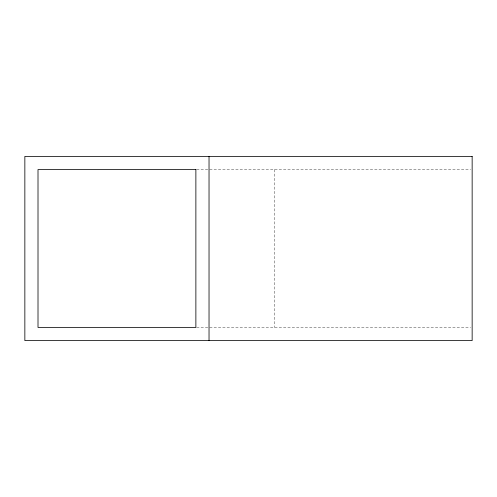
<?xml version="1.0" encoding="UTF-8"?>
<svg xmlns="http://www.w3.org/2000/svg" width="497" height="497" viewBox="0 0 497 497"><rect width="100%" height="100%" fill="white"/><g stroke="black" fill="none" stroke-linecap="round" stroke-linejoin="round"><path stroke-width="0.37" stroke-dasharray="2.48 1.86" d="M196.65 169.564L470.603 169.564M196.65 327.436L470.603 327.436M274.81 169.564L274.81 327.436"/><path stroke-width="0.75" d="M209.032 156.406L209.032 340.594M472.15 156.406L24.85 156.406L24.85 340.594L472.15 340.594L472.15 156.406M195.874 169.564L38.008 169.564L38.008 327.436L195.874 327.436L195.874 169.564"/></g></svg>
